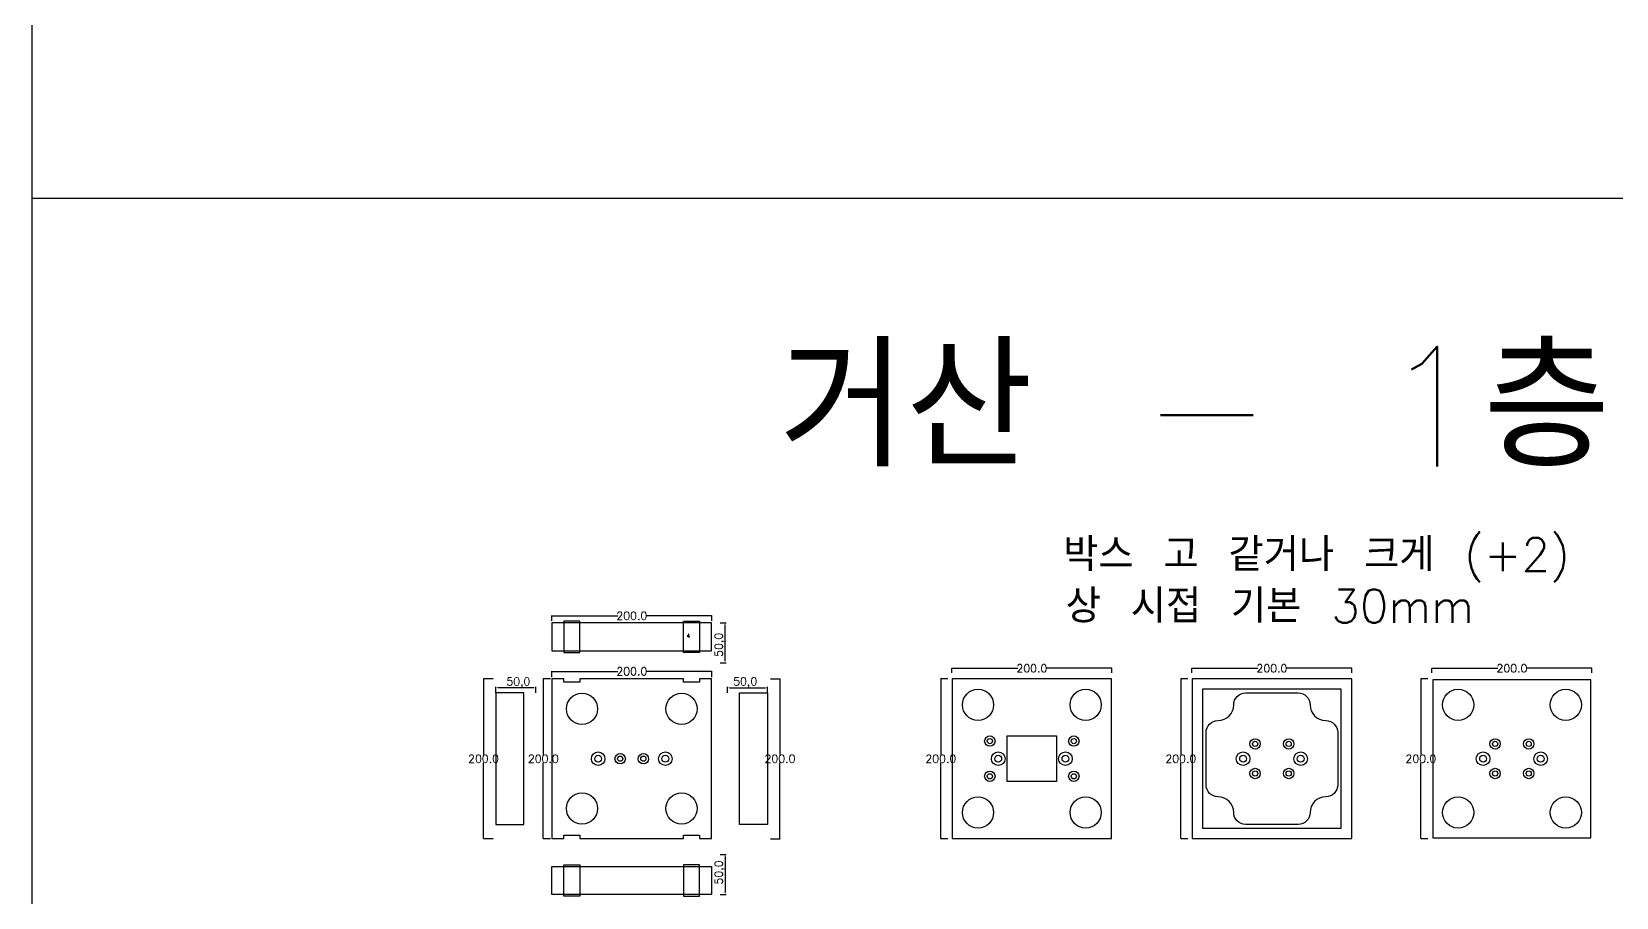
# Model space of a CAD drawing. Header units: millimetres. Extents: x 8462 to 28262, y 7372 to 16372.
# Drawn here: x 8462 to 10443, y 11899 to 12980 of the extents above; entities that cross this region are included whole.
import ezdxf

# ---------------------------------------------------------------- set-up
doc = ezdxf.new("R2010")
doc.units = ezdxf.units.MM
for name, color, linetype in [('TEXT', 7, 'Continuous'), ('볼트 구멍', 7, 'Continuous'), ('치구', 7, 'Continuous'), ('치수', 7, 'Continuous')]:
    doc.layers.add(name, color=color, linetype=linetype)
doc.styles.get("Standard").update_dxf_attribs({"font": 'txt.shx', "bigfont": 'whgtxt.shx'})
doc.dimstyles.new('ISO-25', dxfattribs={"dimtxt": 2.5, "dimasz": 2.5, "dimexe": 1.25, "dimexo": 0.625, "dimtad": 1, "dimtxsty": 'Standard', "dimcen": 2.5, "dimadec": 0, "dimazin": 0, "dimtfac": 1, "dimtmove": 0, "dimatfit": 3, "dimfxl": 0, "dimarcsym": 0})
doc.dimstyles.get("Standard").update_dxf_attribs({"dimtxt": 7, "dimasz": 0.18, "dimexe": 0.18, "dimexo": 0.0625, "dimgap": 0.09, "dimtad": 0, "dimtih": 1, "dimtoh": 1, "dimdec": 1, "dimzin": 0, "dimdsep": 46, "dimtxsty": 'Standard', "dimcen": 0.09, "dimadec": 0, "dimazin": 0, "dimtfac": 1, "dimtdec": 1, "dimtofl": 0, "dimtmove": 0, "dimatfit": 3, "dimfxl": 0, "dimtolj": 1, "dimtzin": 0, "dimarcsym": 0})

# ---------------------------------------------------------------- blocks, each defined once
blk = doc.blocks.new('*D119')
at = {"layer": 'Defpoints', "color": 0}
for p in [(9607.4, 12171.8), (9598.5, 11971.8), (9607.4, 11971.8)]:
    blk.add_point(p, dxfattribs=at)
at = {"layer": '치수', "color": 0, "lineweight": -2}
for p, q in [((9607.3, 12171.8), (9598.3, 12171.8)), ((9598.5, 12171.6), (9598.5, 12076.9)), ((9598.5, 11972), (9598.5, 12066.7)), ((9607.3, 11971.8), (9598.3, 11971.8))]:
    blk.add_line(p, q, dxfattribs=at)
at = {"layer": '치수', "color": 0}
for points in [[(9598.4, 12171.6), (9598.5, 12171.6), (9598.5, 12171.8)], [(9598.4, 11972), (9598.5, 11972), (9598.5, 11971.8)]]:
    blk.add_solid(points, dxfattribs=at)
at = {"layer": '치수', "color": 0, "insert": (9598.5, 12071.8), "char_height": 10, "attachment_point": 5}
blk.add_mtext('\\A1;200.0', dxfattribs=at)
blk = doc.blocks.new('*D120')
at = {"layer": 'Defpoints', "color": 0}
for p in [(9385.4, 12171.8), (9385.4, 11971.8), (9397.5, 11971.8)]:
    blk.add_point(p, dxfattribs=at)
at = {"layer": '치수', "color": 0, "lineweight": -2}
for p, q in [((9385.5, 12171.8), (9397.7, 12171.8)), ((9397.5, 12171.6), (9397.5, 12076.9)), ((9397.5, 11972), (9397.5, 12066.7)), ((9385.5, 11971.8), (9397.7, 11971.8))]:
    blk.add_line(p, q, dxfattribs=at)
at = {"layer": '치수', "color": 0}
for points in [[(9397.5, 12171.6), (9397.5, 12171.6), (9397.5, 12171.8)], [(9397.5, 11972), (9397.5, 11972), (9397.5, 11971.8)]]:
    blk.add_solid(points, dxfattribs=at)
at = {"layer": '치수', "color": 0, "insert": (9397.5, 12071.8), "char_height": 10, "attachment_point": 5}
blk.add_mtext('\\A1;200.0', dxfattribs=at)
blk = doc.blocks.new('*D121')
at = {"layer": 'Defpoints', "color": 0}
for p in [(9039.1, 12171.8), (9027, 11971.8), (9039.1, 11971.8)]:
    blk.add_point(p, dxfattribs=at)
at = {"layer": '치수', "color": 0, "lineweight": -2}
for p, q in [((9039.1, 12171.8), (9026.9, 12171.8)), ((9027, 12171.6), (9027, 12076.9)), ((9027, 11972), (9027, 12066.7)), ((9039.1, 11971.8), (9026.9, 11971.8))]:
    blk.add_line(p, q, dxfattribs=at)
at = {"layer": '치수', "color": 0}
for points in [[(9027, 12171.6), (9027.1, 12171.6), (9027, 12171.8)], [(9027, 11972), (9027.1, 11972), (9027, 11971.8)]]:
    blk.add_solid(points, dxfattribs=at)
at = {"layer": '치수', "color": 0, "insert": (9027, 12071.8), "char_height": 10, "attachment_point": 5}
blk.add_mtext('\\A1;200.0', dxfattribs=at)
blk = doc.blocks.new('*D122')
at = {"layer": 'Defpoints', "color": 0}
for p in [(9110.8, 12171.8), (9101.7, 11971.8), (9110.8, 11971.8)]:
    blk.add_point(p, dxfattribs=at)
at = {"layer": '치수', "color": 0, "lineweight": -2}
for p, q in [((9110.7, 12171.8), (9101.6, 12171.8)), ((9101.7, 12171.6), (9101.7, 12076.9)), ((9101.7, 11972), (9101.7, 12066.7)), ((9110.7, 11971.8), (9101.6, 11971.8))]:
    blk.add_line(p, q, dxfattribs=at)
at = {"layer": '치수', "color": 0}
for points in [[(9101.7, 12171.6), (9101.8, 12171.6), (9101.7, 12171.8)], [(9101.7, 11972), (9101.8, 11972), (9101.7, 11971.8)]]:
    blk.add_solid(points, dxfattribs=at)
at = {"layer": '치수', "color": 0, "insert": (9101.7, 12071.8), "char_height": 10, "attachment_point": 5}
blk.add_mtext('\\A1;200.0', dxfattribs=at)
blk = doc.blocks.new('*D123')
at = {"layer": 'Defpoints', "color": 0}
for p in [(9321.9, 11952.1), (9321.9, 11902.1), (9328.8, 11902.1)]:
    blk.add_point(p, dxfattribs=at)
at = {"layer": '치수', "color": 0, "lineweight": -2}
for p, q in [((9322.6, 11952.1), (9330.1, 11952.1)), ((9328.8, 11949.6), (9328.8, 11904.6)), ((9322.6, 11902.1), (9330.1, 11902.1))]:
    blk.add_line(p, q, dxfattribs=at)
at = {"layer": '치수', "color": 0}
for points in [[(9328.4, 11949.6), (9329.3, 11949.6), (9328.8, 11952.1)], [(9328.4, 11904.6), (9329.3, 11904.6), (9328.8, 11902.1)]]:
    blk.add_solid(points, dxfattribs=at)
at = {"layer": '치수', "color": 0, "insert": (9322.4, 11929.6), "char_height": 10, "attachment_point": 5, "rotation": 90}
blk.add_mtext('50,0', dxfattribs=at)
blk = doc.blocks.new('*D125')
at = {"layer": 'Defpoints', "color": 0}
for p in [(9382, 12160.4), (9332, 12153.6), (9382, 12153.6)]:
    blk.add_point(p, dxfattribs=at)
at = {"layer": '치수', "color": 0, "lineweight": -2}
for p, q in [((9332, 12154.2), (9332, 12161.7)), ((9334.5, 12160.4), (9379.5, 12160.4)), ((9382, 12154.2), (9382, 12161.7))]:
    blk.add_line(p, q, dxfattribs=at)
at = {"layer": '치수', "color": 0}
for points in [[(9334.5, 12160.8), (9334.5, 12160), (9332, 12160.4)], [(9379.5, 12160.8), (9379.5, 12160), (9382, 12160.4)]]:
    blk.add_solid(points, dxfattribs=at)
at = {"layer": '치수', "color": 0, "insert": (9354, 12166.9), "char_height": 10, "attachment_point": 5}
blk.add_mtext('50,0', dxfattribs=at)
blk = doc.blocks.new('*D126')
at = {"layer": 'Defpoints', "color": 0}
for p in [(9321.9, 12241.6), (9328.8, 12241.6), (9321.9, 12191.6)]:
    blk.add_point(p, dxfattribs=at)
at = {"layer": '치수', "color": 0, "lineweight": -2}
for p, q in [((9322.6, 12241.6), (9330.1, 12241.6)), ((9328.8, 12194.1), (9328.8, 12239.1)), ((9322.6, 12191.6), (9330.1, 12191.6))]:
    blk.add_line(p, q, dxfattribs=at)
at = {"layer": '치수', "color": 0}
for points in [[(9328.4, 12239.1), (9329.3, 12239.1), (9328.8, 12241.6)], [(9328.4, 12194.1), (9329.3, 12194.1), (9328.8, 12191.6)]]:
    blk.add_solid(points, dxfattribs=at)
at = {"layer": '치수', "color": 0, "insert": (9322.4, 12214.1), "char_height": 10, "attachment_point": 5, "rotation": 90}
blk.add_mtext('50,0', dxfattribs=at)
blk = doc.blocks.new('*D127')
at = {"layer": 'Defpoints', "color": 0}
for p in [(9812.3, 12184.8), (9612.3, 12178.9), (9812.3, 12178.9)]:
    blk.add_point(p, dxfattribs=at)
at = {"layer": '치수', "color": 0, "lineweight": -2}
for p, q in [((9612.3, 12179), (9612.3, 12185)), ((9612.4, 12184.8), (9694.7, 12184.8)), ((9812.1, 12184.8), (9729.9, 12184.8)), ((9812.3, 12179), (9812.3, 12185))]:
    blk.add_line(p, q, dxfattribs=at)
at = {"layer": '치수', "color": 0}
for points in [[(9612.4, 12184.8), (9612.4, 12184.8), (9612.3, 12184.8)], [(9812.1, 12184.8), (9812.1, 12184.8), (9812.3, 12184.8)]]:
    blk.add_solid(points, dxfattribs=at)
at = {"layer": '치수', "color": 0, "insert": (9712.3, 12184.8), "char_height": 10, "attachment_point": 5}
blk.add_mtext('\\A1;200.0', dxfattribs=at)
blk = doc.blocks.new('*D128')
at = {"layer": 'Defpoints', "color": 0}
for p in [(9042.5, 12160.3), (9042.5, 12153.6), (9092.5, 12153.5)]:
    blk.add_point(p, dxfattribs=at)
at = {"layer": '치수', "color": 0, "lineweight": -2}
for p, q in [((9042.5, 12154.2), (9042.5, 12161.6)), ((9090, 12160.3), (9045, 12160.3)), ((9092.5, 12154.1), (9092.5, 12161.6))]:
    blk.add_line(p, q, dxfattribs=at)
at = {"layer": '치수', "color": 0}
for points in [[(9045, 12160.7), (9045, 12159.9), (9042.5, 12160.3)], [(9090, 12160.7), (9090, 12159.9), (9092.5, 12160.3)]]:
    blk.add_solid(points, dxfattribs=at)
at = {"layer": '치수', "color": 0, "insert": (9070.5, 12166.8), "char_height": 10, "attachment_point": 5}
blk.add_mtext('50,0', dxfattribs=at)
blk = doc.blocks.new('*D129')
at = {"layer": 'Defpoints', "color": 0}
for p in [(9312.3, 12181), (9112.3, 12173.6), (9312.3, 12173.6)]:
    blk.add_point(p, dxfattribs=at)
at = {"layer": '치수', "color": 0, "lineweight": -2}
for p, q in [((9112.3, 12173.7), (9112.3, 12181.2)), ((9112.4, 12181), (9194.7, 12181)), ((9312.1, 12181), (9229.9, 12181)), ((9312.3, 12173.7), (9312.3, 12181.2))]:
    blk.add_line(p, q, dxfattribs=at)
at = {"layer": '치수', "color": 0}
for points in [[(9112.4, 12181.1), (9112.4, 12181), (9112.3, 12181)], [(9312.1, 12181.1), (9312.1, 12181), (9312.3, 12181)]]:
    blk.add_solid(points, dxfattribs=at)
at = {"layer": '치수', "color": 0, "insert": (9212.3, 12181), "char_height": 10, "attachment_point": 5}
blk.add_mtext('\\A1;200.0', dxfattribs=at)
blk = doc.blocks.new('*D130')
at = {"layer": 'Defpoints', "color": 0}
for p in [(9112.3, 12244), (9312.3, 12250.4), (9312.3, 12244)]:
    blk.add_point(p, dxfattribs=at)
at = {"layer": '치수', "color": 0, "lineweight": -2}
for p, q in [((9112.3, 12244.1), (9112.3, 12250.6)), ((9112.4, 12250.4), (9194.7, 12250.4)), ((9312.1, 12250.4), (9229.9, 12250.4)), ((9312.3, 12244.1), (9312.3, 12250.6))]:
    blk.add_line(p, q, dxfattribs=at)
at = {"layer": '치수', "color": 0}
for points in [[(9112.4, 12250.4), (9112.4, 12250.4), (9112.3, 12250.4)], [(9312.1, 12250.4), (9312.1, 12250.4), (9312.3, 12250.4)]]:
    blk.add_solid(points, dxfattribs=at)
at = {"layer": '치수', "color": 0, "insert": (9212.3, 12250.4), "char_height": 10, "attachment_point": 5}
blk.add_mtext('\\A1;200.0', dxfattribs=at)
blk = doc.blocks.new('*D131')
at = {"layer": 'Defpoints', "color": 0}
for p in [(9907.4, 12171.8), (9898.5, 11971.8), (9907.4, 11971.8)]:
    blk.add_point(p, dxfattribs=at)
at = {"layer": '치수', "color": 0, "lineweight": -2}
for p, q in [((9907.3, 12171.8), (9898.3, 12171.8)), ((9898.5, 12171.6), (9898.5, 12076.9)), ((9898.5, 11972), (9898.5, 12066.7)), ((9907.3, 11971.8), (9898.3, 11971.8))]:
    blk.add_line(p, q, dxfattribs=at)
at = {"layer": '치수', "color": 0}
for points in [[(9898.4, 12171.6), (9898.5, 12171.6), (9898.5, 12171.8)], [(9898.4, 11972), (9898.5, 11972), (9898.5, 11971.8)]]:
    blk.add_solid(points, dxfattribs=at)
at = {"layer": '치수', "color": 0, "insert": (9898.5, 12071.8), "char_height": 10, "attachment_point": 5}
blk.add_mtext('\\A1;200.0', dxfattribs=at)
blk = doc.blocks.new('*D132')
at = {"layer": 'Defpoints', "color": 0}
for p in [(10207.4, 12171.8), (10198.5, 11971.8), (10207.4, 11971.8)]:
    blk.add_point(p, dxfattribs=at)
at = {"layer": '치수', "color": 0, "lineweight": -2}
for p, q in [((10207.3, 12171.8), (10198.3, 12171.8)), ((10198.5, 12171.6), (10198.5, 12076.9)), ((10198.5, 11972), (10198.5, 12066.7)), ((10207.3, 11971.8), (10198.3, 11971.8))]:
    blk.add_line(p, q, dxfattribs=at)
at = {"layer": '치수', "color": 0}
for points in [[(10198.4, 12171.6), (10198.5, 12171.6), (10198.5, 12171.8)], [(10198.4, 11972), (10198.5, 11972), (10198.5, 11971.8)]]:
    blk.add_solid(points, dxfattribs=at)
at = {"layer": '치수', "color": 0, "insert": (10198.5, 12071.8), "char_height": 10, "attachment_point": 5}
blk.add_mtext('\\A1;200.0', dxfattribs=at)
blk = doc.blocks.new('*D135')
at = {"layer": 'Defpoints', "color": 0}
for p in [(10112.3, 12184.8), (9912.3, 12178.9), (10112.3, 12178.9)]:
    blk.add_point(p, dxfattribs=at)
at = {"layer": '치수', "color": 0, "lineweight": -2}
for p, q in [((9912.3, 12179), (9912.3, 12185)), ((9912.4, 12184.8), (9994.7, 12184.8)), ((10112.1, 12184.8), (10029.9, 12184.8)), ((10112.3, 12179), (10112.3, 12185))]:
    blk.add_line(p, q, dxfattribs=at)
at = {"layer": '치수', "color": 0}
for points in [[(9912.4, 12184.8), (9912.4, 12184.8), (9912.3, 12184.8)], [(10112.1, 12184.8), (10112.1, 12184.8), (10112.3, 12184.8)]]:
    blk.add_solid(points, dxfattribs=at)
at = {"layer": '치수', "color": 0, "insert": (10012.3, 12184.8), "char_height": 10, "attachment_point": 5}
blk.add_mtext('\\A1;200.0', dxfattribs=at)
blk = doc.blocks.new('*D136')
at = {"layer": 'Defpoints', "color": 0}
for p in [(10412.3, 12184.8), (10212.3, 12178.9), (10412.3, 12178.9)]:
    blk.add_point(p, dxfattribs=at)
at = {"layer": '치수', "color": 0, "lineweight": -2}
for p, q in [((10212.3, 12179), (10212.3, 12185)), ((10212.4, 12184.8), (10294.7, 12184.8)), ((10412.1, 12184.8), (10329.9, 12184.8)), ((10412.3, 12179), (10412.3, 12185))]:
    blk.add_line(p, q, dxfattribs=at)
at = {"layer": '치수', "color": 0}
for points in [[(10212.4, 12184.8), (10212.4, 12184.8), (10212.3, 12184.8)], [(10412.1, 12184.8), (10412.1, 12184.8), (10412.3, 12184.8)]]:
    blk.add_solid(points, dxfattribs=at)
at = {"layer": '치수', "color": 0, "insert": (10312.3, 12184.8), "char_height": 10, "attachment_point": 5}
blk.add_mtext('\\A1;200.0', dxfattribs=at)

msp = doc.modelspace()

# ---------------------------------------------------------------- linework, layer by layer
at = {"color": 6}
for p, q in [((8462.267, 16371.825), (8462.267, 7371.825)), ((28262.267, 12771.825), (8462.267, 12771.825))]:
    msp.add_line(p, q, dxfattribs=at)
at = {"layer": '볼트 구멍', "color": 3}
msp.add_lwpolyline([(9681.267, 12100.325), (9743.267, 12100.325), (9743.267, 12043.325), (9681.267, 12043.325)], close=True, dxfattribs=at)
at = {"layer": '볼트 구멍', "color": 6}
for centre, radius in [((9659.767, 12093.825), 6.5), ((9764.767, 12093.825), 6.5), ((9991.267, 12090.325), 6.5), ((10033.267, 12090.325), 6.5), ((10291.267, 12090.325), 6.5), ((10333.267, 12090.325), 6.5), ((9670.267, 12071.825), 8.5), ((9754.267, 12071.825), 8.5), ((9976.267, 12071.825), 8.5), ((10048.267, 12071.825), 8.5), ((10276.267, 12071.825), 8.5), ((10348.267, 12071.825), 8.5), ((9659.767, 12049.825), 6.5), ((9764.767, 12049.825), 6.5), ((9991.267, 12053.325), 6.5), ((10033.267, 12053.325), 6.5), ((10291.267, 12053.325), 6.5), ((10333.267, 12053.325), 6.5)]:
    msp.add_circle(centre, radius, dxfattribs=at)
at = {"layer": '볼트 구멍', "color": 3}
for centre, radius in [((9659.767, 12093.825), 3.25), ((9764.767, 12093.825), 3.25), ((9991.267, 12090.325), 3.25), ((10033.267, 12090.325), 3.25), ((10291.267, 12090.325), 3.25), ((10333.267, 12090.325), 3.25), ((9170.267, 12071.825), 4.25), ((9197.767, 12071.825), 3.25), ((9226.767, 12071.825), 3.25), ((9254.267, 12071.825), 4.25), ((9670.267, 12071.825), 4.25), ((9754.267, 12071.825), 4.25), ((9976.267, 12071.825), 4.25), ((10048.267, 12071.825), 4.25), ((10276.267, 12071.825), 4.25), ((10348.267, 12071.825), 4.25), ((9659.767, 12049.825), 3.25), ((9764.767, 12049.825), 3.25), ((9991.267, 12053.325), 3.25), ((10033.267, 12053.325), 3.25), ((10291.267, 12053.325), 3.25), ((10333.267, 12053.325), 3.25)]:
    msp.add_circle(centre, radius, dxfattribs=at)
at = {"layer": '볼트 구멍', "color": 2}
for centre, radius in [((9170.267, 12071.825), 8.5), ((9197.767, 12071.825), 6.5), ((9226.767, 12071.825), 6.5), ((9254.267, 12071.825), 8.5)]:
    msp.add_circle(centre, radius, dxfattribs=at)
at = {"layer": '치구'}
for points in [[(9112.517, 12206.575), (9312.017, 12206.575), (9312.017, 12241.575), (9112.517, 12241.575)], [(9112.517, 11972.075), (9127.517, 11972.075), (9127.517, 11976.075), (9147.517, 11976.075), (9147.517, 11972.075), (9277.017, 11972.075), (9277.017, 11976.075), (9297.017, 11976.075), (9297.017, 11972.075), (9312.017, 11972.075), (9312.017, 12171.575), (9297.017, 12171.575), (9297.017, 12167.575), (9277.017, 12167.575), (9277.017, 12171.575), (9147.517, 12171.575), (9147.517, 12167.575), (9127.517, 12167.575), (9127.517, 12171.575), (9112.517, 12171.575)], [(9612.517, 12171.575), (9612.517, 11972.075), (9812.017, 11972.075), (9812.017, 12171.575)], [(9912.517, 12171.575), (9912.517, 11972.075), (10112.017, 11972.075), (10112.017, 12171.575)], [(10213.517, 12170.575), (10213.517, 11973.075), (10411.017, 11973.075), (10411.017, 12170.575)], [(9077.517, 12154.175), (9042.517, 12154.175), (9042.517, 11989.475), (9077.517, 11989.475)], [(9347.017, 12154.175), (9382.017, 12154.175), (9382.017, 11989.475), (9347.017, 11989.475)], [(9925.517, 12158.575), (9925.517, 11985.075), (10099.017, 11985.075), (10099.017, 12158.575)], [(9112.517, 11937.075), (9312.017, 11937.075), (9312.017, 11902.075), (9112.517, 11902.075)]]:
    msp.add_lwpolyline(points, close=True, dxfattribs=at)
at = {"layer": '치구', "color": 1}
for points in [[(9127.517, 12204.575), (9147.517, 12204.575), (9147.517, 12243.572), (9127.517, 12243.572)], [(9297.017, 12204.575), (9277.017, 12204.575), (9277.017, 12243.572), (9297.017, 12243.572)], [(9127.517, 11939.075), (9147.517, 11939.075), (9147.517, 11900.077), (9127.517, 11900.077)], [(9297.017, 11939.075), (9277.017, 11939.075), (9277.017, 11900.077), (9297.017, 11900.077)]]:
    msp.add_lwpolyline(points, close=True, dxfattribs=at)
at = {"layer": '치구'}
msp.add_lwpolyline([(9979.517, 12154.075), (10045.017, 12154.075, -0.41421365), (10060.017, 12139.075, 0.41421347), (10079.517, 12119.575, -0.41421338), (10094.517, 12104.575), (10094.517, 12039.075, -0.41421338), (10079.517, 12024.075, 0.41421347), (10060.017, 12004.575, -0.41421365), (10045.017, 11989.575), (9979.517, 11989.575, -0.41421365), (9964.517, 12004.575, 0.41421347), (9945.017, 12024.075, -0.41421338), (9930.017, 12039.075), (9930.017, 12104.575, -0.41421338), (9945.017, 12119.575, 0.41421347), (9964.517, 12139.075, -0.41421365)], format="xyb", close=True, dxfattribs=at)
for centre in [(9150.017, 12134.075), (9274.517, 12134.075), (9645.017, 12139.075), (9779.517, 12139.075), (10245.017, 12139.075), (10379.517, 12139.075), (9150.017, 12009.575), (9274.517, 12009.575), (9645.017, 12004.575), (9779.517, 12004.575), (10245.017, 12004.575), (10379.517, 12004.575)]:
    msp.add_circle(centre, 19.5, dxfattribs=at)

# ---------------------------------------------------------------- texts
at = {"layer": 'TEXT', "color": 3}
msp.add_text('거산 - 1층 대영', height=150, dxfattribs=at).set_placement((9396.18, 12436.913))
at = {"layer": 'TEXT', "color": 1}
for s, height, p in [('박스 고 같거나 크게 (+2)', 41.66667, (9751.42, 12306.129)), ('상 시접 기본 30mm', 41.66667, (9754.563, 12241.725)), ('4', 5, (9280.829, 12222.876))]:
    msp.add_text(s, height=height, dxfattribs=at).set_placement(p)

# ---------------------------------------------------------------- dimensions: what is measured, and where the dimension line sits
at = {"layer": '치수', "color": 4}
for base, p1, p2, dimstyle, override, picture, middle in [((9312.267, 12250.397), (9112.267, 12244), (9312.267, 12244), 'Standard', {"dimtxt": 10}, '*D130', (9212.267, 12250.397)), ((9382.017, 12160.402), (9332.017, 12153.625), (9382.017, 12153.625), 'ISO-25', {"dimtxt": 10, "dimdec": 1, "dimzin": 0, "dimtdec": 1}, '*D125', (9354.017, 12160.402))]:
    dim = msp.add_linear_dim(base=base, p1=p1, p2=p2, dimstyle=dimstyle, override=override, dxfattribs=at)
    dim.commit()
    dim.dimension.update_dxf_attribs({"geometry": picture, "text_midpoint": middle, "dimtype": 160})
for base, p1, p2, angle, picture, middle in [((9328.844, 12241.575), (9321.947, 12191.575), (9321.947, 12241.575), 90, '*D126', (9328.844, 12214.075)), ((9042.517, 12160.302), (9092.517, 12153.525), (9042.517, 12153.625), 180, '*D128', (9070.517, 12160.302)), ((9328.844, 11902.075), (9321.947, 11952.075), (9321.947, 11902.075), 270, '*D123', (9328.844, 11929.575))]:
    dim = msp.add_linear_dim(base=base, p1=p1, p2=p2, angle=angle, dimstyle='ISO-25', override={"dimtxt": 10, "dimdec": 1, "dimzin": 0, "dimtdec": 1}, dxfattribs=at)
    dim.commit()
    dim.dimension.update_dxf_attribs({"geometry": picture, "text_midpoint": middle, "dimtype": 160})
for base, p1, p2, picture, middle in [((9312.267, 12181.047), (9112.267, 12173.65), (9312.267, 12173.65), '*D129', (9212.267, 12181.047)), ((9812.267, 12184.815), (9612.267, 12178.932), (9812.267, 12178.932), '*D127', (9712.267, 12184.815)), ((10112.267, 12184.815), (9912.267, 12178.932), (10112.267, 12178.932), '*D135', (10012.267, 12184.815)), ((10412.267, 12184.815), (10212.267, 12178.932), (10412.267, 12178.932), '*D136', (10312.267, 12184.815))]:
    dim = msp.add_linear_dim(base=base, p1=p1, p2=p2, dimstyle='Standard', override={"dimtxt": 10}, dxfattribs=at)
    dim.commit()
    dim.dimension.update_dxf_attribs({"geometry": picture, "text_midpoint": middle})
for base, p1, p2, picture, middle in [((9027.049, 11971.825), (9039.119, 12171.825), (9039.119, 11971.825), '*D121', (9027.049, 12071.825)), ((9101.737, 11971.825), (9110.807, 12171.825), (9110.807, 11971.825), '*D122', (9101.737, 12071.825)), ((9397.485, 11971.825), (9385.415, 12171.825), (9385.415, 11971.825), '*D120', (9397.485, 12071.825)), ((9598.471, 11971.825), (9607.376, 12171.825), (9607.376, 11971.825), '*D119', (9598.471, 12071.825)), ((9898.471, 11971.825), (9907.376, 12171.825), (9907.376, 11971.825), '*D131', (9898.471, 12071.825)), ((10198.471, 11971.825), (10207.376, 12171.825), (10207.376, 11971.825), '*D132', (10198.471, 12071.825))]:
    dim = msp.add_linear_dim(base=base, p1=p1, p2=p2, angle=90, dimstyle='Standard', override={"dimtxt": 10}, dxfattribs=at)
    dim.commit()
    dim.dimension.update_dxf_attribs({"geometry": picture, "text_midpoint": middle})

doc.saveas('drawing.dxf')
